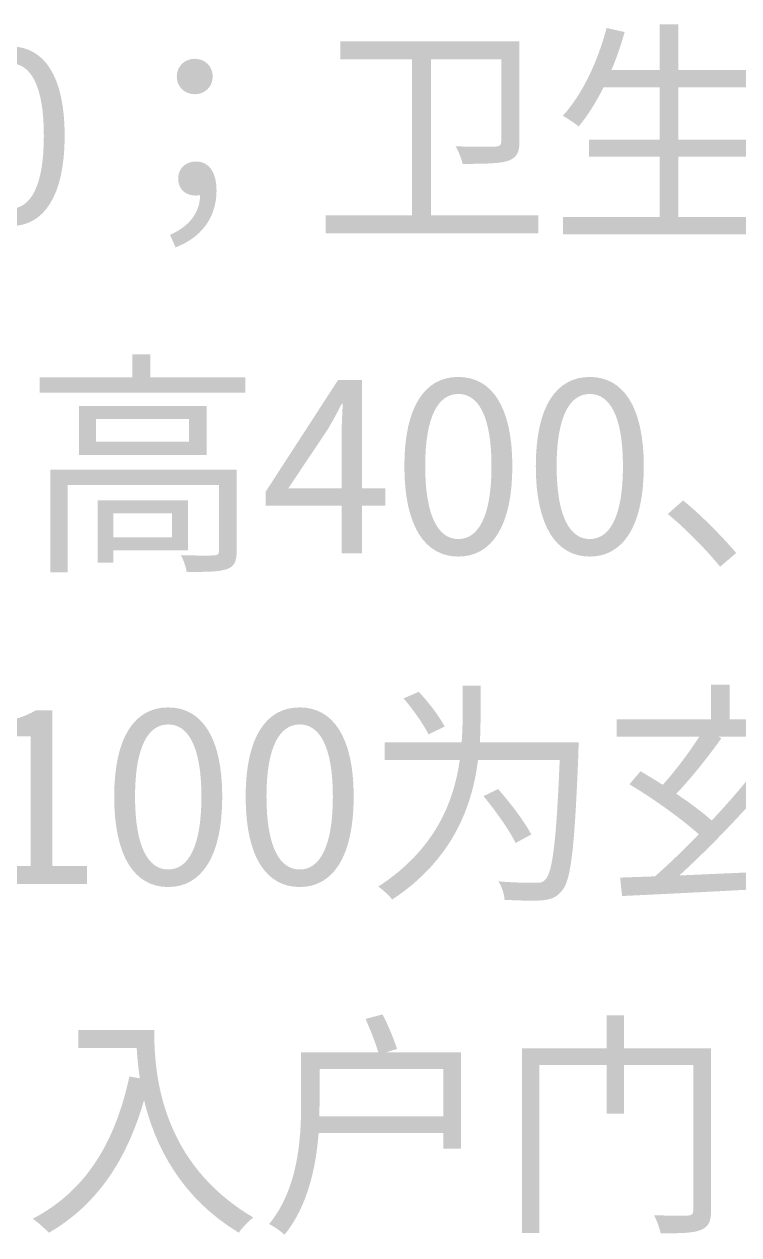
# Model space of a CAD drawing. Header units: millimetres. Extents: x -4600 to 229000, y -4300 to 19460.
# Drawn here: x 19728 to 20593, y 10570 to 12036 of the extents above; entities that cross this region are included whole.
import ezdxf

# ---------------------------------------------------------------- set-up
doc = ezdxf.new("R2010")
doc.units = ezdxf.units.MM
doc.header["$LTSCALE"] = 100
doc.layers.add('A-NOTE', color=7, linetype='Continuous', lineweight=18)

# ---------------------------------------------------------------- blocks, each defined once
blk = doc.blocks.new('A01_SHEET')
at = {"layer": 'A-NOTE'}
h = blk.add_hatch(color=256, dxfattribs=at)
edge = h.paths.add_edge_path()
edge.add_spline(control_points=[(20432.6, 12031.1), (20421.8, 11990.1), (20403.1, 11950.3), (20379.6, 11924.8)], knot_values=[0, 0, 0, 0, 1, 1, 1, 1], degree=3, periodic=0)
edge.add_spline(control_points=[(20379.6, 11924.8), (20385.1, 11921.9), (20394.5, 11915.6), (20398.8, 11911.9)], knot_values=[0, 0, 0, 0, 1, 1, 1, 1], degree=3, periodic=0)
edge.add_spline(control_points=[(20398.8, 11911.9), (20409.7, 11924.8), (20419.8, 11941.1), (20428.9, 11959.2)], knot_values=[0, 0, 0, 0, 1, 1, 1, 1], degree=3, periodic=0)
edge.add_line((20428.9, 11959.2), (20496.8, 11959.2))
edge.add_line((20496.8, 11959.2), (20496.8, 11895.8))
edge.add_line((20496.8, 11895.8), (20411.4, 11895.8))
edge.add_line((20411.4, 11895.8), (20411.4, 11875.2))
edge.add_line((20411.4, 11875.2), (20496.8, 11875.2))
edge.add_line((20496.8, 11875.2), (20496.8, 11802.2))
edge.add_line((20496.8, 11802.2), (20379.9, 11802.2))
edge.add_line((20379.9, 11802.2), (20379.9, 11781.2))
edge.add_line((20379.9, 11781.2), (20636.1, 11781.2))
edge.add_line((20636.1, 11781.2), (20636.1, 11802.2))
edge.add_line((20636.1, 11802.2), (20519.2, 11802.2))
edge.add_line((20519.2, 11802.2), (20519.2, 11875.2))
edge.add_line((20519.2, 11875.2), (20612, 11875.2))
edge.add_line((20612, 11875.2), (20612, 11895.8))
edge.add_line((20612, 11895.8), (20519.2, 11895.8))
edge.add_line((20519.2, 11895.8), (20519.2, 11959.2))
edge.add_line((20519.2, 11959.2), (20622.3, 11959.2))
edge.add_line((20622.3, 11959.2), (20622.3, 11980.1))
edge.add_line((20622.3, 11980.1), (20519.2, 11980.1))
edge.add_line((20519.2, 11980.1), (20519.2, 12035.7))
edge.add_line((20519.2, 12035.7), (20496.8, 12035.7))
edge.add_line((20496.8, 12035.7), (20496.8, 11980.1))
edge.add_line((20496.8, 11980.1), (20438.4, 11980.1))
edge.add_spline(control_points=[(20438.4, 11980.1), (20444.7, 11994.7), (20450.1, 12010.4), (20454.4, 12026.2)], knot_values=[0, 0, 0, 0, 1, 1, 1, 1], degree=3, periodic=0)
edge.add_line((20454.4, 12026.2), (20432.6, 12031.1))
h = blk.add_hatch(color=256, dxfattribs=at)
edge = h.paths.add_edge_path()
edge.add_spline(control_points=[(19711.8, 11791.3), (19751.7, 11791.3), (19777.1, 11827.4), (19777.1, 11900.7), (19777.1, 11973.5), (19751.7, 12008.7), (19711.8, 12008.7), (19671.7, 12008.7), (19646.5, 11973.5), (19646.5, 11900.7), (19646.5, 11827.4), (19671.7, 11791.3), (19711.8, 11791.3)], knot_values=[0, 0, 0, 0, 1, 1, 1, 2, 2, 2, 3, 3, 3, 4, 4, 4, 4], degree=3, periodic=0)
edge = h.paths.add_edge_path(flags=0)
edge.add_spline(control_points=[(19711.8, 11812.5), (19688, 11812.5), (19671.7, 11839.1), (19671.7, 11900.7), (19671.7, 11962), (19688, 11988.1), (19711.8, 11988.1), (19735.6, 11988.1), (19751.9, 11962), (19751.9, 11900.7), (19751.9, 11839.1), (19735.6, 11812.5), (19711.8, 11812.5)], knot_values=[0, 0, 0, 0, 1, 1, 1, 2, 2, 2, 3, 3, 3, 4, 4, 4, 4], degree=3, periodic=0)
h = blk.add_hatch(color=256, dxfattribs=at)
edge = h.paths.add_edge_path()
edge.add_line((20110.6, 12015), (20110.6, 11993.3))
edge.add_line((20110.6, 11993.3), (20197.1, 11993.3))
edge.add_line((20197.1, 11993.3), (20197.1, 11804.2))
edge.add_line((20197.1, 11804.2), (20092.6, 11804.2))
edge.add_line((20092.6, 11804.2), (20092.6, 11782.7))
edge.add_line((20092.6, 11782.7), (20350.1, 11782.7))
edge.add_line((20350.1, 11782.7), (20350.1, 11804.2))
edge.add_line((20350.1, 11804.2), (20220.1, 11804.2))
edge.add_line((20220.1, 11804.2), (20220.1, 11993.3))
edge.add_line((20220.1, 11993.3), (20305.2, 11993.3))
edge.add_line((20305.2, 11993.3), (20305.2, 11893.8))
edge.add_spline(control_points=[(20305.2, 11893.8), (20305.2, 11889.3), (20303.7, 11887.8), (20298, 11887.5), (20292, 11887.3), (20271.9, 11887.3), (20249.9, 11887.8)], knot_values=[0, 0, 0, 0, 1, 1, 1, 2, 2, 2, 2], degree=3, periodic=0)
edge.add_spline(control_points=[(20249.9, 11887.8), (20253.3, 11882.1), (20257.3, 11872.6), (20258.5, 11866.6)], knot_values=[0, 0, 0, 0, 1, 1, 1, 1], degree=3, periodic=0)
edge.add_spline(control_points=[(20258.5, 11866.6), (20284.8, 11866.6), (20302.9, 11866.9), (20313.5, 11870.3)], knot_values=[0, 0, 0, 0, 1, 1, 1, 1], degree=3, periodic=0)
edge.add_spline(control_points=[(20313.5, 11870.3), (20324.1, 11874.1), (20327.2, 11880.7), (20327.2, 11893.3)], knot_values=[0, 0, 0, 0, 1, 1, 1, 1], degree=3, periodic=0)
edge.add_line((20327.2, 11893.3), (20327.2, 12015))
edge.add_line((20327.2, 12015), (20110.6, 12015))
h = blk.add_hatch(color=256, dxfattribs=at)
edge = h.paths.add_edge_path()
edge.add_spline(control_points=[(19934.4, 11950.9), (19945.9, 11950.9), (19956.2, 11959.2), (19956.2, 11972.3), (19956.2, 11985.5), (19945.9, 11993.8), (19934.4, 11993.8), (19923, 11993.8), (19912.7, 11985.5), (19912.7, 11972.3), (19912.7, 11959.2), (19923, 11950.9), (19934.4, 11950.9)], knot_values=[0, 0, 0, 0, 1, 1, 1, 2, 2, 2, 3, 3, 3, 4, 4, 4, 4], degree=3, periodic=0)
h = blk.add_hatch(color=256, dxfattribs=at)
edge = h.paths.add_edge_path()
edge.add_spline(control_points=[(19911.2, 11765.5), (19941.9, 11777.2), (19960.8, 11801.3), (19960.8, 11834.5), (19960.8, 11856), (19951.9, 11869.5), (19936.2, 11869.5), (19924.7, 11869.5), (19914.4, 11862.3), (19914.4, 11848.9), (19914.4, 11835.1), (19924.1, 11828.2), (19935.9, 11828.2)], knot_values=[0, 0, 0, 0, 1, 1, 1, 2, 2, 2, 3, 3, 3, 4, 4, 4, 4], degree=3, periodic=0)
edge.add_line((19935.9, 11828.2), (19941, 11828.8))
edge.add_spline(control_points=[(19941, 11828.8), (19940.2, 11806.5), (19927.8, 11791.3), (19904.6, 11780.7)], knot_values=[0, 0, 0, 0, 1, 1, 1, 1], degree=3, periodic=0)
edge.add_line((19904.6, 11780.7), (19911.2, 11765.5))
blk.add_hatch(color=256, dxfattribs=at).paths.add_polyline_path([(19858.8, 11635.9), (19858.8, 11608.4), (19746.8, 11608.4), (19746.8, 11589.5), (19995.7, 11589.5), (19995.7, 11608.4), (19880.9, 11608.4), (19880.9, 11635.9), (19858.8, 11635.9)])
h = blk.add_hatch(color=256, dxfattribs=at)
edge = h.paths.add_edge_path()
edge.add_spline(control_points=[(20253.3, 11391.3), (20293.1, 11391.3), (20318.6, 11427.4), (20318.6, 11500.7), (20318.6, 11573.5), (20293.1, 11608.7), (20253.3, 11608.7), (20213.2, 11608.7), (20188, 11573.5), (20188, 11500.7), (20188, 11427.4), (20213.2, 11391.3), (20253.3, 11391.3)], knot_values=[0, 0, 0, 0, 1, 1, 1, 2, 2, 2, 3, 3, 3, 4, 4, 4, 4], degree=3, periodic=0)
edge = h.paths.add_edge_path(flags=0)
edge.add_spline(control_points=[(20253.3, 11412.5), (20229.5, 11412.5), (20213.2, 11439.1), (20213.2, 11500.7), (20213.2, 11562), (20229.5, 11588.1), (20253.3, 11588.1), (20277.1, 11588.1), (20293.4, 11562), (20293.4, 11500.7), (20293.4, 11439.1), (20277.1, 11412.5), (20253.3, 11412.5)], knot_values=[0, 0, 0, 0, 1, 1, 1, 2, 2, 2, 3, 3, 3, 4, 4, 4, 4], degree=3, periodic=0)
h = blk.add_hatch(color=256, dxfattribs=at)
edge = h.paths.add_edge_path()
edge.add_spline(control_points=[(20412.3, 11391.3), (20452.1, 11391.3), (20477.6, 11427.4), (20477.6, 11500.7), (20477.6, 11573.5), (20452.1, 11608.7), (20412.3, 11608.7), (20372.2, 11608.7), (20347, 11573.5), (20347, 11500.7), (20347, 11427.4), (20372.2, 11391.3), (20412.3, 11391.3)], knot_values=[0, 0, 0, 0, 1, 1, 1, 2, 2, 2, 3, 3, 3, 4, 4, 4, 4], degree=3, periodic=0)
edge = h.paths.add_edge_path(flags=0)
edge.add_spline(control_points=[(20412.3, 11412.5), (20388.5, 11412.5), (20372.2, 11439.1), (20372.2, 11500.7), (20372.2, 11562), (20388.5, 11588.1), (20412.3, 11588.1), (20436.1, 11588.1), (20452.4, 11562), (20452.4, 11500.7), (20452.4, 11439.1), (20436.1, 11412.5), (20412.3, 11412.5)], knot_values=[0, 0, 0, 0, 1, 1, 1, 2, 2, 2, 3, 3, 3, 4, 4, 4, 4], degree=3, periodic=0)
h = blk.add_hatch(color=256, dxfattribs=at)
h.paths.add_polyline_path([(20112.1, 11395), (20136.7, 11395), (20136.7, 11452.9), (20164.8, 11452.9), (20164.8, 11473.8), (20136.7, 11473.8), (20136.7, 11605), (20107.8, 11605), (20020.4, 11470.1), (20020.4, 11452.9), (20112.1, 11452.9), (20112.1, 11395)])
edge = h.paths.add_edge_path(flags=0)
edge.add_line((20112.1, 11473.8), (20047.6, 11473.8))
edge.add_line((20047.6, 11473.8), (20095.4, 11545.4))
edge.add_spline(control_points=[(20095.4, 11545.4), (20101.5, 11555.7), (20107.2, 11566.3), (20112.3, 11576.4)], knot_values=[0, 0, 0, 0, 1, 1, 1, 1], degree=3, periodic=0)
edge.add_line((20112.3, 11576.4), (20113.5, 11576.4))
edge.add_spline(control_points=[(20113.5, 11576.4), (20112.9, 11565.8), (20112.1, 11548.6), (20112.1, 11538.2)], knot_values=[0, 0, 0, 0, 1, 1, 1, 1], degree=3, periodic=0)
edge.add_line((20112.1, 11538.2), (20112.1, 11473.8))
h = blk.add_hatch(color=256, dxfattribs=at)
h.paths.add_polyline_path([(19794.3, 11573.5), (19794.3, 11514.2), (19948.8, 11514.2), (19948.8, 11573.5), (19794.3, 11573.5)])
h.paths.add_polyline_path([(19815, 11557.7), (19927.3, 11557.7), (19927.3, 11530.2), (19815, 11530.2), (19815, 11557.7)], flags=0)
h = blk.add_hatch(color=256, dxfattribs=at)
edge = h.paths.add_edge_path()
edge.add_line((19759.7, 11496.4), (19759.7, 11372.1))
edge.add_line((19759.7, 11372.1), (19780.6, 11372.1))
edge.add_line((19780.6, 11372.1), (19780.6, 11478.1))
edge.add_line((19780.6, 11478.1), (19963.7, 11478.1))
edge.add_line((19963.7, 11478.1), (19963.7, 11398.2))
edge.add_spline(control_points=[(19963.7, 11398.2), (19963.7, 11394.1), (19962.5, 11393), (19957.4, 11392.7), (19952.8, 11392.4), (19936.4, 11392.4), (19917.8, 11393)], knot_values=[0, 0, 0, 0, 1, 1, 1, 2, 2, 2, 2], degree=3, periodic=0)
edge.add_spline(control_points=[(19917.8, 11393), (19920.7, 11387), (19923.8, 11378.7), (19924.7, 11372.7)], knot_values=[0, 0, 0, 0, 1, 1, 1, 1], degree=3, periodic=0)
edge.add_spline(control_points=[(19924.7, 11372.7), (19948.5, 11372.7), (19963.9, 11372.7), (19973.4, 11376.1), (19982.6, 11379.5), (19985.1, 11385.8), (19985.1, 11397.9)], knot_values=[0, 0, 0, 0, 1, 1, 1, 2, 2, 2, 2], degree=3, periodic=0)
edge.add_line((19985.1, 11397.9), (19985.1, 11496.4))
edge.add_line((19985.1, 11496.4), (19759.7, 11496.4))
h.paths.add_polyline_path([(19817, 11459.5), (19817, 11384.1), (19835.9, 11384.1), (19835.9, 11398.7), (19926.1, 11398.7), (19926.1, 11459.5), (19817, 11459.5)], flags=0)
h.paths.add_polyline_path([(19835.9, 11443.7), (19906.9, 11443.7), (19906.9, 11414.5), (19835.9, 11414.5), (19835.9, 11443.7)], flags=0)
h = blk.add_hatch(color=256, dxfattribs=at)
edge = h.paths.add_edge_path()
edge.add_line((20569.9, 11379), (20589.4, 11395.6))
edge.add_spline(control_points=[(20589.4, 11395.6), (20571.6, 11416.5), (20545.8, 11442.6), (20525.2, 11459.2)], knot_values=[0, 0, 0, 0, 1, 1, 1, 1], degree=3, periodic=0)
edge.add_line((20525.2, 11459.2), (20506.6, 11442.8))
edge.add_spline(control_points=[(20506.6, 11442.8), (20526.9, 11426.2), (20551.5, 11401.6), (20569.9, 11379)], knot_values=[0, 0, 0, 0, 1, 1, 1, 1], degree=3, periodic=0)
h = blk.add_hatch(color=256, dxfattribs=at)
edge = h.paths.add_edge_path()
edge.add_line((20258.5, 11235.1), (20258.5, 11201.3))
edge.add_spline(control_points=[(20258.5, 11201.3), (20258.5, 11190.4), (20258.2, 11178.9), (20257.3, 11166.6)], knot_values=[0, 0, 0, 0, 1, 1, 1, 1], degree=3, periodic=0)
edge.add_line((20257.3, 11166.6), (20164.2, 11166.6))
edge.add_line((20164.2, 11166.6), (20164.2, 11145.1))
edge.add_line((20164.2, 11145.1), (20255, 11145.1))
edge.add_spline(control_points=[(20255, 11145.1), (20247.9, 11094.1), (20225.2, 11036.5), (20156.5, 10991.8)], knot_values=[0, 0, 0, 0, 1, 1, 1, 1], degree=3, periodic=0)
edge.add_spline(control_points=[(20156.5, 10991.8), (20161.6, 10988.4), (20169.6, 10981), (20173.4, 10976.1)], knot_values=[0, 0, 0, 0, 1, 1, 1, 1], degree=3, periodic=0)
edge.add_spline(control_points=[(20173.4, 10976.1), (20246.7, 11024.8), (20270.2, 11089), (20277.1, 11145.1)], knot_values=[0, 0, 0, 0, 1, 1, 1, 1], degree=3, periodic=0)
edge.add_line((20277.1, 11145.1), (20375.9, 11145.1))
edge.add_spline(control_points=[(20375.9, 11145.1), (20371.9, 11047.7), (20367.3, 11009.3), (20358.7, 11000.4)], knot_values=[0, 0, 0, 0, 1, 1, 1, 1], degree=3, periodic=0)
edge.add_spline(control_points=[(20358.7, 11000.4), (20355.6, 10997), (20352.4, 10996.1), (20346.1, 10996.4)], knot_values=[0, 0, 0, 0, 1, 1, 1, 1], degree=3, periodic=0)
edge.add_spline(control_points=[(20346.1, 10996.4), (20339.2, 10996.4), (20321.2, 10996.4), (20301.7, 10998.2)], knot_values=[0, 0, 0, 0, 1, 1, 1, 1], degree=3, periodic=0)
edge.add_spline(control_points=[(20301.7, 10998.2), (20306, 10991.8), (20308.9, 10982.4), (20309.2, 10975.8)], knot_values=[0, 0, 0, 0, 1, 1, 1, 1], degree=3, periodic=0)
edge.add_spline(control_points=[(20309.2, 10975.8), (20326.9, 10974.9), (20345, 10974.4), (20355, 10975.2)], knot_values=[0, 0, 0, 0, 1, 1, 1, 1], degree=3, periodic=0)
edge.add_spline(control_points=[(20355, 10975.2), (20365.6, 10976.4), (20372.2, 10978.7), (20378.8, 10987)], knot_values=[0, 0, 0, 0, 1, 1, 1, 1], degree=3, periodic=0)
edge.add_spline(control_points=[(20378.8, 10987), (20390, 11000.2), (20394, 11040.6), (20398.6, 11155.4)], knot_values=[0, 0, 0, 0, 1, 1, 1, 1], degree=3, periodic=0)
edge.add_spline(control_points=[(20398.6, 11155.4), (20398.6, 11158.9), (20398.8, 11166.6), (20398.8, 11166.6)], knot_values=[0, 0, 0, 0, 1, 1, 1, 1], degree=3, periodic=0)
edge.add_line((20398.8, 11166.6), (20279.4, 11166.6))
edge.add_spline(control_points=[(20279.4, 11166.6), (20279.9, 11178.6), (20280.2, 11190.4), (20280.2, 11201)], knot_values=[0, 0, 0, 0, 1, 1, 1, 1], degree=3, periodic=0)
edge.add_line((20280.2, 11201), (20280.2, 11235.1))
edge.add_line((20280.2, 11235.1), (20258.5, 11235.1))
edge = h.paths.add_edge_path(flags=0)
edge.add_spline(control_points=[(20283.7, 11101.3), (20298.3, 11083.8), (20315.2, 11059.7), (20322.6, 11044.6)], knot_values=[0, 0, 0, 0, 1, 1, 1, 1], degree=3, periodic=0)
edge.add_line((20322.6, 11044.6), (20341.5, 11054.9))
edge.add_spline(control_points=[(20341.5, 11054.9), (20333.8, 11069.8), (20316.3, 11093), (20301.4, 11109.9)], knot_values=[0, 0, 0, 0, 1, 1, 1, 1], degree=3, periodic=0)
edge.add_line((20301.4, 11109.9), (20283.7, 11101.3))
edge = h.paths.add_edge_path(flags=0)
edge.add_spline(control_points=[(20187.1, 11219.6), (20198.6, 11206.1), (20211.5, 11187.8), (20217.2, 11176.1)], knot_values=[0, 0, 0, 0, 1, 1, 1, 1], degree=3, periodic=0)
edge.add_line((20217.2, 11176.1), (20236.7, 11185.5))
edge.add_spline(control_points=[(20236.7, 11185.5), (20230.7, 11197.3), (20217.2, 11215), (20205.5, 11227.6)], knot_values=[0, 0, 0, 0, 1, 1, 1, 1], degree=3, periodic=0)
edge.add_line((20205.5, 11227.6), (20187.1, 11219.6))
h = blk.add_hatch(color=256, dxfattribs=at)
edge = h.paths.add_edge_path()
edge.add_spline(control_points=[(20460.2, 11115.6), (20488.2, 11099), (20522.6, 11074.4), (20544.1, 11055.2)], knot_values=[0, 0, 0, 0, 1, 1, 1, 1], degree=3, periodic=0)
edge.add_spline(control_points=[(20544.1, 11055.2), (20526, 11036.3), (20507.7, 11018.8), (20491.1, 11004.2)], knot_values=[0, 0, 0, 0, 1, 1, 1, 1], degree=3, periodic=0)
edge.add_line((20491.1, 11004.2), (20449, 11002.7))
edge.add_line((20449, 11002.7), (20451.3, 10980.4))
edge.add_spline(control_points=[(20451.3, 10980.4), (20506, 10983), (20587.6, 10987), (20665.6, 10991.6)], knot_values=[0, 0, 0, 0, 1, 1, 1, 1], degree=3, periodic=0)
edge.add_spline(control_points=[(20665.6, 10991.6), (20671, 10983.5), (20675.9, 10976.4), (20679.6, 10969.8)], knot_values=[0, 0, 0, 0, 1, 1, 1, 1], degree=3, periodic=0)
edge.add_line((20679.6, 10969.8), (20699.4, 10982.7))
edge.add_spline(control_points=[(20699.4, 10982.7), (20684.8, 11007.3), (20653.8, 11044), (20625.2, 11071.2)], knot_values=[0, 0, 0, 0, 1, 1, 1, 1], degree=3, periodic=0)
edge.add_line((20625.2, 11071.2), (20606.5, 11060.3))
edge.add_spline(control_points=[(20606.5, 11060.3), (20621.2, 11046), (20636.9, 11028.2), (20650.7, 11011)], knot_values=[0, 0, 0, 0, 1, 1, 1, 1], degree=3, periodic=0)
edge.add_line((20650.7, 11011), (20520.6, 11005.3))
edge.add_spline(control_points=[(20520.6, 11005.3), (20562.4, 11043.4), (20611.7, 11095.6), (20647.2, 11140)], knot_values=[0, 0, 0, 0, 1, 1, 1, 1], degree=3, periodic=0)
edge.add_line((20647.2, 11140), (20626.3, 11150.9))
edge.add_spline(control_points=[(20626.3, 11150.9), (20608.3, 11126.5), (20584.8, 11098.4), (20559.8, 11071.8)], knot_values=[0, 0, 0, 0, 1, 1, 1, 1], degree=3, periodic=0)
edge.add_spline(control_points=[(20559.8, 11071.8), (20548.7, 11081.8), (20533.2, 11093.3), (20516.9, 11104.2)], knot_values=[0, 0, 0, 0, 1, 1, 1, 1], degree=3, periodic=0)
edge.add_spline(control_points=[(20516.9, 11104.2), (20534.6, 11122.5), (20555.6, 11149.1), (20571.6, 11171.5)], knot_values=[0, 0, 0, 0, 1, 1, 1, 1], degree=3, periodic=0)
edge.add_line((20571.6, 11171.5), (20567.6, 11173.2))
edge.add_line((20567.6, 11173.2), (20696.8, 11173.2))
edge.add_line((20696.8, 11173.2), (20696.8, 11194.4))
edge.add_line((20696.8, 11194.4), (20581.3, 11194.4))
edge.add_line((20581.3, 11194.4), (20581.3, 11236.2))
edge.add_line((20581.3, 11236.2), (20559, 11236.2))
edge.add_line((20559, 11236.2), (20559, 11194.4))
edge.add_line((20559, 11194.4), (20444.7, 11194.4))
edge.add_line((20444.7, 11194.4), (20444.7, 11173.2))
edge.add_line((20444.7, 11173.2), (20544.7, 11173.2))
edge.add_spline(control_points=[(20544.7, 11173.2), (20532.6, 11154.3), (20515.7, 11131.7), (20500.5, 11115)], knot_values=[0, 0, 0, 0, 1, 1, 1, 1], degree=3, periodic=0)
edge.add_spline(control_points=[(20500.5, 11115), (20491.4, 11120.8), (20482.2, 11126.5), (20473.6, 11131.4)], knot_values=[0, 0, 0, 0, 1, 1, 1, 1], degree=3, periodic=0)
edge.add_line((20473.6, 11131.4), (20460.2, 11115.6))
h = blk.add_hatch(color=256, dxfattribs=at)
edge = h.paths.add_edge_path()
edge.add_line((19688.9, 10995), (19804.1, 10995))
edge.add_line((19804.1, 10995), (19804.1, 11016.8))
edge.add_line((19804.1, 11016.8), (19762, 11016.8))
edge.add_line((19762, 11016.8), (19762, 11205))
edge.add_line((19762, 11205), (19741.9, 11205))
edge.add_spline(control_points=[(19741.9, 11205), (19730.5, 11198.4), (19717, 11193.5), (19698.4, 11190.1)], knot_values=[0, 0, 0, 0, 1, 1, 1, 1], degree=3, periodic=0)
edge.add_line((19698.4, 11190.1), (19698.4, 11173.5))
edge.add_line((19698.4, 11173.5), (19735.9, 11173.5))
edge.add_line((19735.9, 11173.5), (19735.9, 11016.8))
edge.add_line((19735.9, 11016.8), (19688.9, 11016.8))
edge.add_line((19688.9, 11016.8), (19688.9, 10995))
h = blk.add_hatch(color=256, dxfattribs=at)
edge = h.paths.add_edge_path()
edge.add_spline(control_points=[(19902.3, 10991.3), (19942.2, 10991.3), (19967.7, 11027.4), (19967.7, 11100.7), (19967.7, 11173.5), (19942.2, 11208.7), (19902.3, 11208.7), (19862.2, 11208.7), (19837, 11173.5), (19837, 11100.7), (19837, 11027.4), (19862.2, 10991.3), (19902.3, 10991.3)], knot_values=[0, 0, 0, 0, 1, 1, 1, 2, 2, 2, 3, 3, 3, 4, 4, 4, 4], degree=3, periodic=0)
edge = h.paths.add_edge_path(flags=0)
edge.add_spline(control_points=[(19902.3, 11012.5), (19878.6, 11012.5), (19862.2, 11039.1), (19862.2, 11100.7), (19862.2, 11162), (19878.6, 11188.1), (19902.3, 11188.1), (19926.1, 11188.1), (19942.5, 11162), (19942.5, 11100.7), (19942.5, 11039.1), (19926.1, 11012.5), (19902.3, 11012.5)], knot_values=[0, 0, 0, 0, 1, 1, 1, 2, 2, 2, 3, 3, 3, 4, 4, 4, 4], degree=3, periodic=0)
h = blk.add_hatch(color=256, dxfattribs=at)
edge = h.paths.add_edge_path()
edge.add_spline(control_points=[(20061.4, 10991.3), (20101.2, 10991.3), (20126.7, 11027.4), (20126.7, 11100.7), (20126.7, 11173.5), (20101.2, 11208.7), (20061.4, 11208.7), (20021.2, 11208.7), (19996, 11173.5), (19996, 11100.7), (19996, 11027.4), (20021.2, 10991.3), (20061.4, 10991.3)], knot_values=[0, 0, 0, 0, 1, 1, 1, 2, 2, 2, 3, 3, 3, 4, 4, 4, 4], degree=3, periodic=0)
edge = h.paths.add_edge_path(flags=0)
edge.add_spline(control_points=[(20061.4, 11012.5), (20037.6, 11012.5), (20021.2, 11039.1), (20021.2, 11100.7), (20021.2, 11162), (20037.6, 11188.1), (20061.4, 11188.1), (20085.1, 11188.1), (20101.5, 11162), (20101.5, 11100.7), (20101.5, 11039.1), (20085.1, 11012.5), (20061.4, 11012.5)], knot_values=[0, 0, 0, 0, 1, 1, 1, 2, 2, 2, 3, 3, 3, 4, 4, 4, 4], degree=3, periodic=0)
h = blk.add_hatch(color=256, dxfattribs=at)
edge = h.paths.add_edge_path()
edge.add_spline(control_points=[(20141, 10831.6), (20146.7, 10819), (20153, 10803), (20156.5, 10791.2)], knot_values=[0, 0, 0, 0, 1, 1, 1, 1], degree=3, periodic=0)
edge.add_line((20156.5, 10791.2), (20063.1, 10791.2))
edge.add_line((20063.1, 10791.2), (20063.1, 10728.8))
edge.add_spline(control_points=[(20063.1, 10728.8), (20063.1, 10685.5), (20059.3, 10625.9), (20024.4, 10583.3)], knot_values=[0, 0, 0, 0, 1, 1, 1, 1], degree=3, periodic=0)
edge.add_spline(control_points=[(20024.4, 10583.3), (20029.5, 10581), (20039, 10574.4), (20043, 10570.4)], knot_values=[0, 0, 0, 0, 1, 1, 1, 1], degree=3, periodic=0)
edge.add_spline(control_points=[(20043, 10570.4), (20071.1, 10604.7), (20081.1, 10652.3), (20084.3, 10693.6)], knot_values=[0, 0, 0, 0, 1, 1, 1, 1], degree=3, periodic=0)
edge.add_line((20084.3, 10693.6), (20235, 10693.6))
edge.add_line((20235, 10693.6), (20235, 10674.6))
edge.add_line((20235, 10674.6), (20256.7, 10674.6))
edge.add_line((20256.7, 10674.6), (20256.7, 10791.2))
edge.add_line((20256.7, 10791.2), (20165.9, 10791.2))
edge.add_line((20165.9, 10791.2), (20179.1, 10795.3))
edge.add_spline(control_points=[(20179.1, 10795.3), (20175.7, 10806.4), (20168.5, 10823.9), (20161.6, 10837.1)], knot_values=[0, 0, 0, 0, 1, 1, 1, 1], degree=3, periodic=0)
edge.add_line((20161.6, 10837.1), (20141, 10831.6))
h.paths.add_polyline_path([(20085.4, 10771.2), (20235, 10771.2), (20235, 10713.6), (20085.1, 10713.6), (20085.4, 10728.8), (20085.4, 10771.2)], flags=0)
h = blk.add_hatch(color=256, dxfattribs=at)
edge = h.paths.add_edge_path()
edge.add_line((20432.6, 10835.9), (20432.6, 10796.1))
edge.add_line((20432.6, 10796.1), (20330.1, 10796.1))
edge.add_line((20330.1, 10796.1), (20330.1, 10572.4))
edge.add_line((20330.1, 10572.4), (20351.3, 10572.4))
edge.add_line((20351.3, 10572.4), (20351.3, 10775.8))
edge.add_line((20351.3, 10775.8), (20432.6, 10775.8))
edge.add_line((20432.6, 10775.8), (20432.6, 10717))
edge.add_line((20432.6, 10717), (20453.8, 10717))
edge.add_line((20453.8, 10717), (20453.8, 10775.8))
edge.add_line((20453.8, 10775.8), (20537.5, 10775.8))
edge.add_line((20537.5, 10775.8), (20537.5, 10600.2))
edge.add_spline(control_points=[(20537.5, 10600.2), (20537.5, 10595.3), (20535.8, 10593.9), (20530.6, 10593.6)], knot_values=[0, 0, 0, 0, 1, 1, 1, 1], degree=3, periodic=0)
edge.add_spline(control_points=[(20530.6, 10593.6), (20525.5, 10593.6), (20507.7, 10593.3), (20489.9, 10594.1)], knot_values=[0, 0, 0, 0, 1, 1, 1, 1], degree=3, periodic=0)
edge.add_spline(control_points=[(20489.9, 10594.1), (20493.4, 10588.1), (20496.8, 10578.1), (20498, 10572.1)], knot_values=[0, 0, 0, 0, 1, 1, 1, 1], degree=3, periodic=0)
edge.add_spline(control_points=[(20498, 10572.1), (20521.5, 10572.1), (20537.2, 10572.4), (20546.4, 10576.1)], knot_values=[0, 0, 0, 0, 1, 1, 1, 1], degree=3, periodic=0)
edge.add_spline(control_points=[(20546.4, 10576.1), (20555.6, 10579.5), (20559, 10586.1), (20559, 10599.9)], knot_values=[0, 0, 0, 0, 1, 1, 1, 1], degree=3, periodic=0)
edge.add_line((20559, 10599.9), (20559, 10796.1))
edge.add_line((20559, 10796.1), (20453.8, 10796.1))
edge.add_line((20453.8, 10796.1), (20453.8, 10835.9))
edge.add_line((20453.8, 10835.9), (20432.6, 10835.9))
h = blk.add_hatch(color=256, dxfattribs=at)
edge = h.paths.add_edge_path()
edge.add_spline(control_points=[(19855.4, 10762), (19837.9, 10680.9), (19802.1, 10623.1), (19738.5, 10589.8)], knot_values=[0, 0, 0, 0, 1, 1, 1, 1], degree=3, periodic=0)
edge.add_spline(control_points=[(19738.5, 10589.8), (19744.2, 10585.8), (19754.2, 10577), (19758, 10572.7)], knot_values=[0, 0, 0, 0, 1, 1, 1, 1], degree=3, periodic=0)
edge.add_spline(control_points=[(19758, 10572.7), (19815.3, 10606.2), (19851.6, 10658.9), (19873.1, 10733.1)], knot_values=[0, 0, 0, 0, 1, 1, 1, 1], degree=3, periodic=0)
edge.add_spline(control_points=[(19873.1, 10733.1), (19886.3, 10678.7), (19917, 10615.6), (19987.7, 10572.9)], knot_values=[0, 0, 0, 0, 1, 1, 1, 1], degree=3, periodic=0)
edge.add_spline(control_points=[(19987.7, 10572.9), (19991.4, 10578.4), (20000, 10587.3), (20005.2, 10591.3)], knot_values=[0, 0, 0, 0, 1, 1, 1, 1], degree=3, periodic=0)
edge.add_spline(control_points=[(20005.2, 10591.3), (19892, 10658.3), (19885.4, 10767.2), (19885.4, 10818.2)], knot_values=[0, 0, 0, 0, 1, 1, 1, 1], degree=3, periodic=0)
edge.add_line((19885.4, 10818.2), (19793.5, 10818.2))
edge.add_line((19793.5, 10818.2), (19793.5, 10796.4))
edge.add_line((19793.5, 10796.4), (19864.2, 10796.4))
edge.add_spline(control_points=[(19864.2, 10796.4), (19864.8, 10785.5), (19866, 10773.2), (19868, 10759.7)], knot_values=[0, 0, 0, 0, 1, 1, 1, 1], degree=3, periodic=0)
edge.add_line((19868, 10759.7), (19855.4, 10762))

msp = doc.modelspace()

# ---------------------------------------------------------------- block references
msp.add_blockref('A01_SHEET', (0, 0))

doc.saveas('drawing.dxf')
